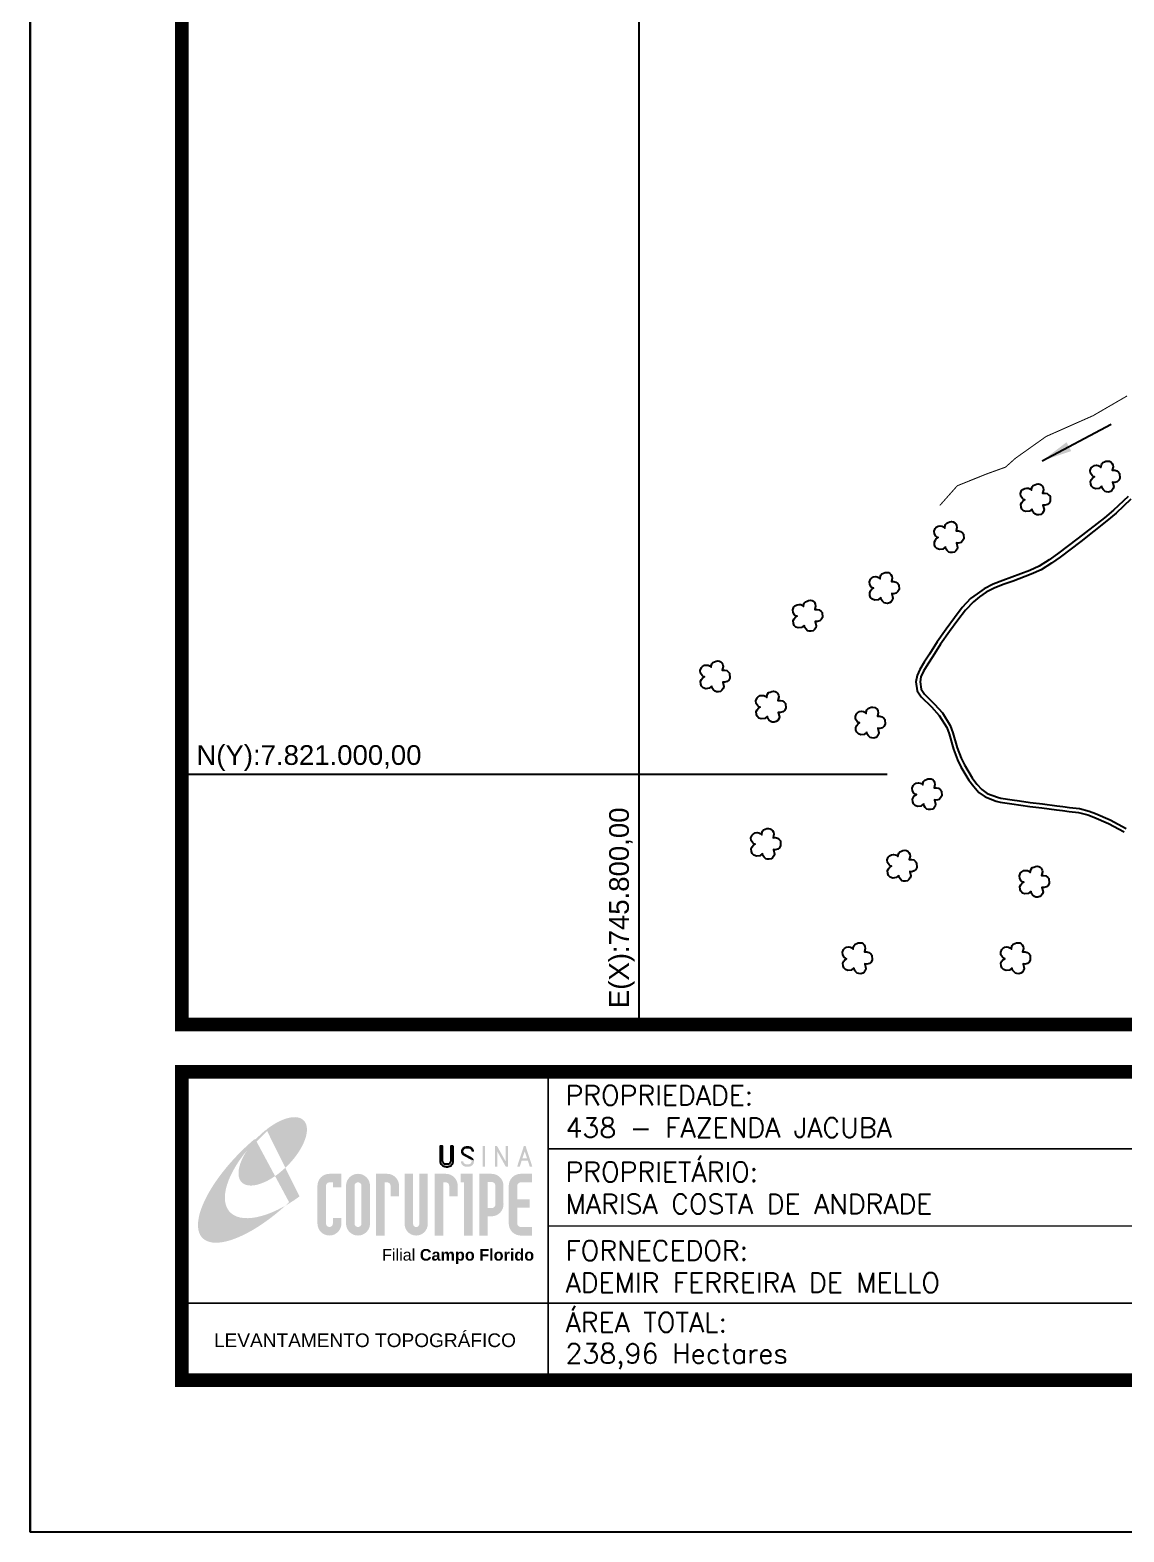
# Model space of a CAD drawing. Extents: x 745198 to 748348, y 7820251 to 7824706.
# Drawn here: x 745198 to 746280, y 7820251 to 7821736 of the extents above; entities that cross this region are included whole.
import ezdxf
from ezdxf.enums import TextEntityAlignment as Align

# ---------------------------------------------------------------- set-up
doc = ezdxf.new("R2010")
doc.units = 0
doc.header["$MEASUREMENT"] = 0
doc.linetypes.add('CONTINUO', pattern=[0])
doc.linetypes.add('LIN0', pattern=[0])
for name, color, linetype in [('0114000438', 1, 'Continuous'), ('0114000438045', 5, 'Continuous'), ('CORREGO', 174, 'Continuous'), ('MALHA', 8, 'Continuous'), ('MARGEM', 5, 'Continuous'), ('SIMBOLO ARVORE', 118, 'Continuous')]:
    doc.layers.add(name, color=color, linetype=linetype)
doc.layers.add('TEXTO_DIVERSOS', color=7, linetype='Continuous', lineweight=5)
doc.styles.add('ARIAL', font='arial.ttf')
doc.styles.add('SIMPLEX', font='simplex', dxfattribs={"height": 0.2})
doc.styles.get("Standard").update_dxf_attribs({"font": 'arial.ttf'})
doc.dimstyles.new('ISO-25', dxfattribs={"dimtxt": 2.5, "dimasz": 2.5, "dimexe": 1.25, "dimexo": 0.625, "dimtad": 1, "dimtxsty": 'Standard', "dimcen": 2.5, "dimadec": 0, "dimazin": 0, "dimtfac": 1, "dimtmove": 0, "dimatfit": 3, "dimfxl": 1, "dimarcsym": 0})

# ---------------------------------------------------------------- blocks, each defined once
blk = doc.blocks.new('A$C78F83FB3')
at = {"layer": 'MARGEM'}
h = blk.add_hatch(color=20, dxfattribs=at)
edge = h.paths.add_edge_path()
edge.add_ellipse((19.49, 23.77), major_axis=(-6.68, -6.67), ratio=0.469426, start_angle=292.7328, end_angle=601.2579)
edge.add_ellipse((22.83, 22.05), major_axis=(12.64, 11.29), ratio=0.457614, start_angle=79.9069, end_angle=107.9139)
edge = h.paths.add_edge_path()
edge.add_ellipse((18.28, 18.7), major_axis=(13.95, 13.59), ratio=0.386848, start_angle=63.9612, end_angle=264.5993)
edge.add_ellipse((22.83, 22.05), major_axis=(12.64, 11.29), ratio=0.457614, start_angle=107.9139, end_angle=245.1182, ccw=False)
edge.add_ellipse((19.49, 23.77), major_axis=(-6.68, -6.67), ratio=0.469426, start_angle=241.2579, end_angle=292.7328, ccw=False)
for color, points in [(20, [(15.46, 26.12), (14.17, 24.81), (14.06, 24.24), (14.39, 23.97), (14.67, 24.54), (19.47, 29.32), (18.48, 28.66), (17.31, 27.78)]), (7, [(58.42, 24.9), (57.9, 24.9), (57.9, 21.73, -0.414214), (57.15, 20.98), (56.84, 20.98, -0.414214), (56.09, 21.73), (56.09, 24.9), (55.57, 24.9), (55.57, 21.73, 0.414214), (56.84, 20.46), (57.15, 20.46, 0.414214), (58.42, 21.73)]), (7, [(61.7, 24.9), (61.23, 24.9, 0.396318), (60.04, 23.78), (60.04, 23.72, 0.151912), (60.39, 22.97), (60.46, 22.92), (62.18, 22), (62.85, 21.83, 0.12407), (62.51, 22.42), (60.75, 23.36, -0.13192), (60.56, 23.77, -0.385578), (61.23, 24.37), (61.7, 24.37, -0.414214), (62.37, 23.7), (62.89, 23.7, 0.414214)]), (7, [(62.37, 23.7), (62.89, 23.7, 0.414214), (61.7, 24.9), (61.23, 24.9, 0.396318), (60.04, 23.78), (60.04, 23.72, 0.151912), (60.39, 22.97), (60.46, 22.92), (62.18, 22), (62.18, 22, -0.131921), (62.37, 21.59, -0.385578), (61.7, 20.98), (61.23, 20.98, -0.414214), (60.56, 21.65), (60.04, 21.65, 0.414214), (61.23, 20.46), (61.7, 20.46, 0.402546), (62.89, 21.61, 0.165292), (62.51, 22.42), (60.75, 23.36, -0.13192), (60.56, 23.77, -0.385578), (61.23, 24.37), (61.7, 24.37, -0.414214)]), (7, [(30.97, 12.46), (29.13, 12.46), (29.13, 8.21, 1), (34.29, 8.21), (34.29, 9.41), (32.45, 9.41), (32.45, 8.21, -1), (30.97, 8.21)])]:
    blk.add_hatch(color=color, dxfattribs=at).paths.add_polyline_path(points)
h = blk.add_hatch(color=7, dxfattribs=at)
h.paths.add_polyline_path([(65.24, 24.9), (64.72, 24.9), (64.72, 20.46), (65.24, 20.46)])
h.paths.add_polyline_path([(67.38, 20.46), (67.9, 20.46), (67.9, 23.74), (69.74, 20.46), (70.23, 20.46), (70.23, 24.9), (69.71, 24.9), (69.71, 21.58), (67.85, 24.9), (67.38, 24.9)])
h.paths.add_polyline_path([(72.17, 20.46), (72.72, 20.46), (73.14, 21.73), (74.49, 21.73), (74.9, 20.46), (75.45, 20.46), (74, 24.9), (73.62, 24.9)])
h.paths.add_polyline_path([(73.81, 23.8), (74.32, 22.25), (73.31, 22.25)], flags=16)
h = blk.add_hatch(color=7, dxfattribs=at)
h.paths.add_polyline_path([(31.71, 18.93, 0.414214), (29.13, 16.35), (29.13, 12.46), (30.97, 12.46), (30.97, 16.35, -0.414214), (31.71, 17.09), (32.45, 17.09), (32.45, 16.02), (34.29, 16.02), (34.29, 18.93)])
h.paths.add_polyline_path([(44.15, 17.09, -0.414214), (44.89, 16.35), (44.89, 14.1), (46.72, 14.1), (46.72, 16.17, 0.433937), (44.15, 18.93), (41.77, 18.93), (41.77, 12.46), (43.61, 12.46), (43.61, 17.09)])
h.paths.add_polyline_path([(43.61, 12.46), (41.77, 12.46), (41.77, 5.62), (43.61, 5.62)])
h.paths.add_polyline_path([(47.92, 12.46), (49.75, 12.46), (49.75, 18.93), (47.92, 18.93)])
h.paths.add_polyline_path([(52.91, 18.93), (51.08, 18.93), (51.08, 12.46), (52.91, 12.46)])
h.paths.add_polyline_path([(51.08, 8.12, -1), (49.75, 8.12), (49.75, 12.46), (47.92, 12.46), (47.92, 8.12, 1), (52.91, 8.12), (52.91, 12.46), (51.08, 12.46)])
h.paths.add_polyline_path([(54.41, 12.46), (56.25, 12.46), (56.25, 17.09), (56.79, 17.09, -0.414214), (57.53, 16.35), (57.53, 14.1), (59.36, 14.1), (59.36, 16.17, 0.433937), (56.79, 18.93), (54.41, 18.93)])
h.paths.add_polyline_path([(56.25, 12.46), (54.41, 12.46), (54.41, 5.62), (56.25, 5.62)])
h.paths.add_polyline_path([(60.73, 12.46), (62.58, 12.46), (62.58, 18.93), (60.02, 18.93), (60.02, 17.08), (60.73, 17.08)])
h.paths.add_polyline_path([(62.58, 12.46), (60.73, 12.46), (60.73, 5.62), (62.58, 5.62)])
h.paths.add_polyline_path([(64.06, 12.46), (65.82, 12.46), (65.82, 17.17), (66.66, 17.17, -0.450417), (67.48, 16.25), (67.48, 12.46), (69.24, 12.46, 0.002307), (69.24, 12.48, 0.005282), (69.23, 12.54, -0.000938), (69.23, 12.53), (69.23, 16.17, 0.433937), (66.66, 18.93), (64.06, 18.93)])
h.paths.add_polyline_path([(64.06, 5.62), (65.82, 5.62), (65.82, 9.77), (66.66, 9.77, 0.426056), (69.24, 12.46), (67.48, 12.46), (67.48, 12.45, -0.450417), (66.66, 11.53), (65.82, 11.53), (65.82, 12.46), (64.06, 12.46)])
h.paths.add_polyline_path([(70.37, 12.46), (74.87, 12.46), (74.87, 13.44), (72.21, 13.44), (72.21, 16.35, -0.414214), (72.95, 17.09), (75.38, 17.09), (75.38, 18.93), (72.95, 18.93, 0.414214), (70.37, 16.35)])
h.paths.add_polyline_path([(72.21, 11.62), (74.87, 11.62), (74.87, 12.46), (70.37, 12.46), (70.37, 8.21, 0.414214), (72.95, 5.62), (75.38, 5.62), (75.38, 7.47), (72.95, 7.47, -0.414214), (72.21, 8.21)])
h = blk.add_hatch(color=7, dxfattribs=at)
h.paths.add_polyline_path([(35.29, 16.35), (35.29, 8.21, 1), (40.46, 8.21, 0.016978), (40.45, 8.38), (40.45, 16.17, 0.433937), (37.88, 18.93), (37.87, 18.93, 0.41391)])
h.paths.add_polyline_path([(38.62, 16.35), (38.62, 8.21, -1), (37.13, 8.21), (37.13, 16.35, -1)], flags=16)
at = {"layer": 'MARGEM', "color": 7}
blk.add_lwpolyline([(58.42, 24.9), (57.9, 24.9), (57.9, 21.73, -0.414214), (57.15, 20.98), (56.84, 20.98, -0.414214), (56.09, 21.73), (56.09, 24.9), (55.57, 24.9), (55.57, 21.73, 0.414214), (56.84, 20.46), (57.15, 20.46, 0.414214), (58.42, 21.73), (58.42, 24.9)], format="xyb", close=True, dxfattribs=at)
at = {"layer": 'MARGEM', "color": 252, "insert": (43.05, 2.72), "char_height": 2.5, "width": 33.0271, "attachment_point": 1, "style": 'ARIAL'}
blk.add_mtext('Filial {\\fArial|b1|i0|c0|p34;Campo Florido}', dxfattribs=at)

msp = doc.modelspace()

# ---------------------------------------------------------------- linework, layer by layer
at = {"layer": '0114000438'}
msp.add_lwpolyline([(746283.9, 7821274.6), (746269.3, 7821260.9), (746260.4, 7821253.4), (746234.6, 7821233.2), (746214.2, 7821217.8), (746205.7, 7821211.9), (746196, 7821205.5), (746186.6, 7821201.3), (746169, 7821194.6), (746160, 7821191.4), (746150.4, 7821187.9), (746141.6, 7821183.3), (746134.5, 7821178.4), (746128.2, 7821173.5), (746119.9, 7821164.7), (746112.3, 7821154.6), (746104.1, 7821143.3), (746095.2, 7821130.8), (746087.4, 7821118.6), (746082.3, 7821110.8), (746078, 7821103.6), (746075.2, 7821097.5), (746074.1, 7821091.3), (746075.4, 7821082.4), (746079.3, 7821076.6), (746089.6, 7821066.4), (746097, 7821058.1), (746104.5, 7821046.2), (746106.9, 7821039.7), (746111.1, 7821024.7), (746115.1, 7821014.2), (746118.5, 7821007.4), (746126.4, 7820994.2), (746131.2, 7820987.7), (746136.4, 7820981.9), (746142.7, 7820977.5), (746153.4, 7820973.3), (746157.4, 7820972.4), (746168.8, 7820970.6), (746186.6, 7820968.1), (746198.7, 7820966.8), (746213, 7820964.8), (746218.9, 7820964.1), (746225.5, 7820963.2), (746235, 7820962.1), (746244.1, 7820959.7), (746250, 7820957.4), (746264.4, 7820951.2), (746279.9, 7820942.9)], dxfattribs=at)
at = {"layer": '0114000438045', "color": 5}
msp.add_lwpolyline([(746286.7, 7821271.7), (746272, 7821257.9), (746262.9, 7821250.3), (746237.1, 7821230), (746216.6, 7821214.6), (746208, 7821208.6), (746197.9, 7821202), (746188.1, 7821197.6), (746170.4, 7821190.8), (746161.4, 7821187.7), (746152, 7821184.2), (746143.7, 7821179.8), (746136.8, 7821175.2), (746130.9, 7821170.5), (746123, 7821162.1), (746115.6, 7821152.3), (746107.3, 7821140.9), (746098.5, 7821128.6), (746090.8, 7821116.4), (746085.7, 7821108.7), (746081.6, 7821101.8), (746079.1, 7821096.3), (746078.2, 7821091.3), (746079.2, 7821083.9), (746082.4, 7821079.1), (746087.2, 7821074.4), (746092.5, 7821069.1), (746100.2, 7821060.6), (746108.1, 7821048), (746110.7, 7821040.9), (746115, 7821026), (746118.7, 7821015.8), (746122, 7821009.3), (746129.7, 7820996.4), (746134.3, 7820990.2), (746139.1, 7820984.9), (746144.6, 7820981), (746154.6, 7820977.2), (746158.2, 7820976.4), (746169.4, 7820974.5), (746176.6, 7820973.5), (746187.1, 7820972.1), (746199.2, 7820970.7), (746213.5, 7820968.7), (746219.4, 7820968), (746226, 7820967.2), (746235.7, 7820966), (746245.4, 7820963.5), (746251.5, 7820961.1), (746266.2, 7820954.8), (746281.9, 7820946.4)], dxfattribs=at)
at = {"layer": 'CORREGO', "const_width": 1}
msp.add_lwpolyline([(746097.7, 7821265.6), (746115, 7821285.1), (746144.1, 7821296.8), (746162.7, 7821303.5), (746172.4, 7821312.2), (746202.8, 7821333.8), (746249.3, 7821354.4), (746282.9, 7821373.9)], dxfattribs=at)
at = {"layer": 'MALHA', "color": 8}
for points in [[(745800, 7822045.9), (745800, 7821259), (745800, 7820752.5)], [(745348.1, 7821000), (746045.7, 7821000)]]:
    msp.add_lwpolyline(points, dxfattribs=at)
at = {"layer": 'MARGEM', "color": 174, "linetype": 'LIN0'}
msp.add_line((745198.1, 7820250.9), (745198.1, 7824705.9), dxfattribs=at)
at = {"layer": 'MARGEM', "color": 174, "linetype": 'LIN0', "flags": 128}
msp.add_lwpolyline([(748348.1, 7820250.9), (748348.1, 7824705.9), (745198.1, 7824705.9), (745198.1, 7820250.9)], close=True, dxfattribs=at)
at = {"layer": 'MARGEM', "color": 174, "linetype": 'LIN0', "const_width": 13.6, "flags": 128}
for points in [[(748198.1, 7820752.5), (748198.1, 7824555.9), (745348.1, 7824555.9), (745348.1, 7820752.5)], [(745348.1, 7820705.8), (748198.1, 7820705.8), (748198.1, 7820400.9), (745348.1, 7820400.9)]]:
    msp.add_lwpolyline(points, close=True, dxfattribs=at)
at = {"layer": 'MARGEM', "color": 174, "linetype": 'LIN0', "flags": 128}
for points, const_width in [([(745710.5, 7820705.8), (745710.5, 7820400.9)], 1.51), ([(745710.5, 7820705.8), (745710.5, 7820403.7)], 1.5), ([(745710.5, 7820629.6), (746680.3, 7820629.6)], 1.51), ([(745710.5, 7820553.4), (746680.3, 7820553.4)], 1.51), ([(745348.1, 7820477.1), (746680.3, 7820477.1)], 1.51)]:
    msp.add_lwpolyline(points, dxfattribs=dict(at, const_width=const_width))
at = {"layer": 'SIMBOLO ARVORE', "linetype": 'CONTINUO'}
for points in [[(746257.8, 7821284.7, 0), (746255.1, 7821282.5, 0), (746251.8, 7821282.1, 0), (746249.4, 7821283, 0), (746247.7, 7821284.7, 0), (746247, 7821286.6, 0), (746246.8, 7821289.4, 0), (746247.7, 7821291.2, 0), (746248.7, 7821292.5, 0), (746250.6, 7821293.8, 0), (746249.4, 7821294.2, 0), (746248.2, 7821295.2, 0), (746246.7, 7821297.5, 0), (746246.5, 7821300.1, 0), (746247.5, 7821302.9, 0), (746248.6, 7821303.9, 0), (746250.6, 7821305.1, 0), (746252.6, 7821305.4, 0), (746254.3, 7821305.2, 0), (746255.6, 7821304.6, 0), (746257, 7821303.3, 0), (746257.5, 7821305.7, 0), (746257.8, 7821306.7, 0), (746258.9, 7821308.1, 0), (746260.5, 7821308.7, 0), (746262, 7821309.4, 0), (746263.8, 7821309.5, 0), (746265.5, 7821309.3, 0), (746266.8, 7821308.6, 0), (746267.8, 7821307.5, 0), (746268.7, 7821305.8, 0), (746269, 7821303.8, 0), (746268.2, 7821300.4, 0), (746270.6, 7821300.4, 0), (746272.6, 7821300, 0), (746274.5, 7821298.5, 0), (746275.5, 7821297.3, 0), (746275.8, 7821292.6, 0), (746274.6, 7821290.5, 0), (746273.1, 7821289.1, 0), (746270.7, 7821288.4, 0), (746268.6, 7821288.6, 0), (746269.7, 7821284.2, 0), (746269.2, 7821282.3, 0), (746267.9, 7821280.5, 0), (746266.5, 7821279.4, 0), (746264.5, 7821278.9, 0), (746262.5, 7821279, 0), (746261.1, 7821279.5, 0), (746259.4, 7821281.1, 0), (746258.2, 7821282.6, 0), (746257.8, 7821284.9, 0)], [(746188.9, 7821262.1, 0), (746186.3, 7821259.9, 0), (746182.9, 7821259.5, 0), (746180.5, 7821260.4, 0), (746178.8, 7821262.1, 0), (746178.1, 7821264, 0), (746177.9, 7821266.8, 0), (746178.8, 7821268.6, 0), (746179.8, 7821269.9, 0), (746181.7, 7821271.2, 0), (746180.5, 7821271.6, 0), (746179.3, 7821272.6, 0), (746177.9, 7821274.9, 0), (746177.6, 7821277.5, 0), (746178.6, 7821280.3, 0), (746179.7, 7821281.3, 0), (746181.7, 7821282.5, 0), (746183.8, 7821282.8, 0), (746185.4, 7821282.6, 0), (746186.7, 7821282, 0), (746188.2, 7821280.7, 0), (746188.6, 7821283.1, 0), (746189, 7821284.1, 0), (746190, 7821285.5, 0), (746191.6, 7821286.1, 0), (746193.2, 7821286.7, 0), (746194.9, 7821286.9, 0), (746196.6, 7821286.7, 0), (746197.9, 7821286, 0), (746198.9, 7821284.9, 0), (746199.8, 7821283.1, 0), (746200.2, 7821281.2, 0), (746199.4, 7821277.8, 0), (746201.8, 7821277.8, 0), (746203.8, 7821277.4, 0), (746205.6, 7821275.9, 0), (746206.7, 7821274.7, 0), (746206.9, 7821270, 0), (746205.8, 7821267.9, 0), (746204.3, 7821266.5, 0), (746201.8, 7821265.8, 0), (746199.7, 7821266, 0), (746200.8, 7821261.6, 0), (746200.3, 7821259.7, 0), (746199.1, 7821257.9, 0), (746197.7, 7821256.8, 0), (746195.7, 7821256.3, 0), (746193.7, 7821256.4, 0), (746192.2, 7821256.9, 0), (746190.5, 7821258.5, 0), (746189.3, 7821260, 0), (746189, 7821262.3, 0)], [(746103.3, 7821224.7, 0), (746100.7, 7821222.5, 0), (746097.3, 7821222.1, 0), (746094.9, 7821223.1, 0), (746093.2, 7821224.7, 0), (746092.5, 7821226.6, 0), (746092.4, 7821229.5, 0), (746093.3, 7821231.2, 0), (746094.2, 7821232.6, 0), (746096.2, 7821233.9, 0), (746094.9, 7821234.3, 0), (746093.7, 7821235.3, 0), (746092.3, 7821237.5, 0), (746092, 7821240.2, 0), (746093.1, 7821243, 0), (746094.2, 7821244, 0), (746096.1, 7821245.2, 0), (746098.2, 7821245.5, 0), (746099.9, 7821245.2, 0), (746101.2, 7821244.6, 0), (746102.6, 7821243.3, 0), (746103, 7821245.8, 0), (746103.4, 7821246.8, 0), (746104.5, 7821248.1, 0), (746106.1, 7821248.7, 0), (746107.6, 7821249.4, 0), (746109.4, 7821249.6, 0), (746111, 7821249.3, 0), (746112.4, 7821248.6, 0), (746113.4, 7821247.5, 0), (746114.2, 7821245.8, 0), (746114.6, 7821243.9, 0), (746113.8, 7821240.4, 0), (746116.2, 7821240.5, 0), (746118.2, 7821240, 0), (746120.1, 7821238.5, 0), (746121.1, 7821237.3, 0), (746121.4, 7821232.6, 0), (746120.2, 7821230.5, 0), (746118.7, 7821229.1, 0), (746116.3, 7821228.5, 0), (746114.1, 7821228.6, 0), (746115.3, 7821224.2, 0), (746114.8, 7821222.4, 0), (746113.5, 7821220.6, 0), (746112.1, 7821219.5, 0), (746110.1, 7821219, 0), (746108.1, 7821219.1, 0), (746106.6, 7821219.5, 0), (746104.9, 7821221.2, 0), (746103.8, 7821222.7, 0), (746103.4, 7821225, 0)], [(746039.4, 7821174.6, 0), (746036.8, 7821172.4, 0), (746033.4, 7821172, 0), (746031, 7821172.9, 0), (746029.3, 7821174.6, 0), (746028.6, 7821176.5, 0), (746028.4, 7821179.3, 0), (746029.3, 7821181.1, 0), (746030.3, 7821182.4, 0), (746032.2, 7821183.7, 0), (746031, 7821184.1, 0), (746029.8, 7821185.1, 0), (746028.4, 7821187.4, 0), (746028.1, 7821190.1, 0), (746029.1, 7821192.8, 0), (746030.2, 7821193.8, 0), (746032.2, 7821195, 0), (746034.3, 7821195.3, 0), (746035.9, 7821195.1, 0), (746037.2, 7821194.5, 0), (746038.7, 7821193.2, 0), (746039.1, 7821195.6, 0), (746039.5, 7821196.6, 0), (746040.5, 7821198, 0), (746042.1, 7821198.6, 0), (746043.7, 7821199.3, 0), (746045.4, 7821199.4, 0), (746047.1, 7821199.2, 0), (746048.4, 7821198.5, 0), (746049.4, 7821197.4, 0), (746050.3, 7821195.7, 0), (746050.7, 7821193.7, 0), (746049.9, 7821190.3, 0), (746052.3, 7821190.4, 0), (746054.2, 7821189.9, 0), (746056.1, 7821188.4, 0), (746057.2, 7821187.2, 0), (746057.4, 7821182.5, 0), (746056.3, 7821180.4, 0), (746054.7, 7821179, 0), (746052.3, 7821178.3, 0), (746050.2, 7821178.5, 0), (746051.3, 7821174.1, 0), (746050.8, 7821172.2, 0), (746049.5, 7821170.4, 0), (746048.1, 7821169.3, 0), (746046.1, 7821168.8, 0), (746044.2, 7821168.9, 0), (746042.7, 7821169.4, 0), (746041, 7821171, 0), (746039.8, 7821172.5, 0), (746039.5, 7821174.8, 0)], [(745963.7, 7821147.1, 0), (745961, 7821144.9, 0), (745957.7, 7821144.5, 0), (745955.3, 7821145.4, 0), (745953.6, 7821147.1, 0), (745952.9, 7821149, 0), (745952.7, 7821151.8, 0), (745953.6, 7821153.6, 0), (745954.6, 7821154.9, 0), (745956.5, 7821156.2, 0), (745955.3, 7821156.6, 0), (745954.1, 7821157.6, 0), (745952.6, 7821159.8, 0), (745952.4, 7821162.5, 0), (745953.4, 7821165.3, 0), (745954.5, 7821166.3, 0), (745956.5, 7821167.5, 0), (745958.5, 7821167.8, 0), (745960.2, 7821167.6, 0), (745961.5, 7821167, 0), (745962.9, 7821165.7, 0), (745963.4, 7821168.1, 0), (745963.7, 7821169.1, 0), (745964.8, 7821170.5, 0), (745966.4, 7821171, 0), (745967.9, 7821171.7, 0), (745969.7, 7821171.9, 0), (745971.4, 7821171.7, 0), (745972.7, 7821170.9, 0), (745973.7, 7821169.9, 0), (745974.6, 7821168.1, 0), (745974.9, 7821166.2, 0), (745974.1, 7821162.8, 0), (745976.5, 7821162.8, 0), (745978.5, 7821162.3, 0), (745980.4, 7821160.9, 0), (745981.4, 7821159.7, 0), (745981.7, 7821155, 0), (745980.5, 7821152.9, 0), (745979, 7821151.4, 0), (745976.6, 7821150.8, 0), (745974.5, 7821151, 0), (745975.6, 7821146.6, 0), (745975.1, 7821144.7, 0), (745973.8, 7821142.9, 0), (745972.4, 7821141.8, 0), (745970.4, 7821141.3, 0), (745968.4, 7821141.4, 0), (745967, 7821141.8, 0), (745965.3, 7821143.5, 0), (745964.1, 7821145, 0), (745963.7, 7821147.3, 0)], [(745872.2, 7821087.1, 0), (745869.5, 7821084.9, 0), (745866.2, 7821084.5, 0), (745863.8, 7821085.4, 0), (745862.1, 7821087.1, 0), (745861.4, 7821089, 0), (745861.2, 7821091.8, 0), (745862.1, 7821093.6, 0), (745863.1, 7821094.9, 0), (745865, 7821096.2, 0), (745863.8, 7821096.6, 0), (745862.6, 7821097.6, 0), (745861.2, 7821099.9, 0), (745860.9, 7821102.6, 0), (745861.9, 7821105.4, 0), (745863, 7821106.4, 0), (745865, 7821107.6, 0), (745867.1, 7821107.8, 0), (745868.7, 7821107.6, 0), (745870, 7821107, 0), (745871.5, 7821105.7, 0), (745871.9, 7821108.2, 0), (745872.2, 7821109.1, 0), (745873.3, 7821110.5, 0), (745874.9, 7821111.1, 0), (745876.5, 7821111.8, 0), (745878.2, 7821111.9, 0), (745879.9, 7821111.7, 0), (745881.2, 7821111, 0), (745882.2, 7821109.9, 0), (745883.1, 7821108.2, 0), (745883.4, 7821106.3, 0), (745882.6, 7821102.8, 0), (745885, 7821102.9, 0), (745887, 7821102.4, 0), (745888.9, 7821100.9, 0), (745889.9, 7821099.7, 0), (745890.2, 7821095, 0), (745889.1, 7821092.9, 0), (745887.5, 7821091.5, 0), (745885.1, 7821090.8, 0), (745883, 7821091, 0), (745884.1, 7821086.6, 0), (745883.6, 7821084.7, 0), (745882.3, 7821082.9, 0), (745880.9, 7821081.8, 0), (745878.9, 7821081.3, 0), (745877, 7821081.5, 0), (745875.5, 7821081.9, 0), (745873.8, 7821083.5, 0), (745872.6, 7821085.1, 0), (745872.3, 7821087.3, 0)], [(745927.2, 7821057.2, 0), (745924.6, 7821055, 0), (745921.2, 7821054.6, 0), (745918.8, 7821055.5, 0), (745917.1, 7821057.2, 0), (745916.4, 7821059.1, 0), (745916.2, 7821061.9, 0), (745917.2, 7821063.7, 0), (745918.1, 7821065, 0), (745920.1, 7821066.3, 0), (745918.8, 7821066.7, 0), (745917.6, 7821067.7, 0), (745916.2, 7821070, 0), (745915.9, 7821072.6, 0), (745917, 7821075.4, 0), (745918, 7821076.4, 0), (745920, 7821077.6, 0), (745922.1, 7821077.9, 0), (745923.7, 7821077.7, 0), (745925, 7821077.1, 0), (745926.5, 7821075.8, 0), (745926.9, 7821078.2, 0), (745927.3, 7821079.2, 0), (745928.4, 7821080.6, 0), (745929.9, 7821081.2, 0), (745931.5, 7821081.8, 0), (745933.3, 7821082, 0), (745934.9, 7821081.8, 0), (745936.3, 7821081.1, 0), (745937.3, 7821080, 0), (745938.1, 7821078.2, 0), (745938.5, 7821076.3, 0), (745937.7, 7821072.9, 0), (745940.1, 7821072.9, 0), (745942.1, 7821072.5, 0), (745943.9, 7821071, 0), (745945, 7821069.8, 0), (745945.3, 7821065.1, 0), (745944.1, 7821063, 0), (745942.6, 7821061.6, 0), (745940.1, 7821060.9, 0), (745938, 7821061.1, 0), (745939.2, 7821056.7, 0), (745938.6, 7821054.8, 0), (745937.4, 7821053, 0), (745936, 7821051.9, 0), (745934, 7821051.4, 0), (745932, 7821051.5, 0), (745930.5, 7821052, 0), (745928.8, 7821053.6, 0), (745927.7, 7821055.1, 0), (745927.3, 7821057.4, 0)], [(746025.6, 7821041.5, 0), (746022.9, 7821039.2, 0), (746019.6, 7821038.8, 0), (746017.2, 7821039.8, 0), (746015.5, 7821041.4, 0), (746014.8, 7821043.4, 0), (746014.6, 7821046.2, 0), (746015.5, 7821048, 0), (746016.5, 7821049.3, 0), (746018.4, 7821050.6, 0), (746017.2, 7821051, 0), (746016, 7821052, 0), (746014.5, 7821054.2, 0), (746014.3, 7821056.9, 0), (746015.3, 7821059.7, 0), (746016.4, 7821060.7, 0), (746018.4, 7821061.9, 0), (746020.4, 7821062.2, 0), (746022.1, 7821061.9, 0), (746023.4, 7821061.3, 0), (746024.8, 7821060.1, 0), (746025.3, 7821062.5, 0), (746025.6, 7821063.5, 0), (746026.7, 7821064.8, 0), (746028.3, 7821065.4, 0), (746029.9, 7821066.1, 0), (746031.6, 7821066.3, 0), (746033.3, 7821066, 0), (746034.6, 7821065.3, 0), (746035.6, 7821064.2, 0), (746036.5, 7821062.5, 0), (746036.8, 7821060.6, 0), (746036, 7821057.2, 0), (746038.4, 7821057.2, 0), (746040.4, 7821056.7, 0), (746042.3, 7821055.2, 0), (746043.3, 7821054.1, 0), (746043.6, 7821049.3, 0), (746042.5, 7821047.2, 0), (746040.9, 7821045.8, 0), (746038.5, 7821045.2, 0), (746036.4, 7821045.4, 0), (746037.5, 7821041, 0), (746037, 7821039.1, 0), (746035.7, 7821037.3, 0), (746034.3, 7821036.2, 0), (746032.3, 7821035.7, 0), (746030.4, 7821035.8, 0), (746028.9, 7821036.2, 0), (746027.2, 7821037.9, 0), (746026, 7821039.4, 0), (746025.7, 7821041.7, 0)], [(746081.7, 7820970.7, 0), (746079, 7820968.5, 0), (746075.7, 7820968.1, 0), (746073.3, 7820969, 0), (746071.6, 7820970.7, 0), (746070.9, 7820972.6, 0), (746070.7, 7820975.4, 0), (746071.6, 7820977.2, 0), (746072.5, 7820978.5, 0), (746074.5, 7820979.8, 0), (746073.3, 7820980.2, 0), (746072, 7820981.2, 0), (746070.6, 7820983.5, 0), (746070.4, 7820986.1, 0), (746071.4, 7820988.9, 0), (746072.5, 7820989.9, 0), (746074.4, 7820991.1, 0), (746076.5, 7820991.4, 0), (746078.2, 7820991.2, 0), (746079.5, 7820990.6, 0), (746080.9, 7820989.3, 0), (746081.3, 7820991.7, 0), (746081.7, 7820992.7, 0), (746082.8, 7820994.1, 0), (746084.4, 7820994.6, 0), (746085.9, 7820995.3, 0), (746087.7, 7820995.5, 0), (746089.3, 7820995.3, 0), (746090.7, 7820994.6, 0), (746091.7, 7820993.5, 0), (746092.6, 7820991.7, 0), (746092.9, 7820989.8, 0), (746092.1, 7820986.4, 0), (746094.5, 7820986.4, 0), (746096.5, 7820986, 0), (746098.4, 7820984.5, 0), (746099.4, 7820983.3, 0), (746099.7, 7820978.6, 0), (746098.5, 7820976.5, 0), (746097, 7820975, 0), (746094.6, 7820974.4, 0), (746092.5, 7820974.6, 0), (746093.6, 7820970.2, 0), (746093.1, 7820968.3, 0), (746091.8, 7820966.5, 0), (746090.4, 7820965.4, 0), (746088.4, 7820964.9, 0), (746086.4, 7820965, 0), (746084.9, 7820965.4, 0), (746083.2, 7820967.1, 0), (746082.1, 7820968.6, 0), (746081.7, 7820970.9, 0)], [(745922.3, 7820921.5, 0), (745919.7, 7820919.3, 0), (745916.3, 7820918.9, 0), (745913.9, 7820919.8, 0), (745912.2, 7820921.5, 0), (745911.5, 7820923.4, 0), (745911.3, 7820926.3, 0), (745912.2, 7820928, 0), (745913.2, 7820929.4, 0), (745915.1, 7820930.7, 0), (745913.9, 7820931.1, 0), (745912.7, 7820932.1, 0), (745911.3, 7820934.3, 0), (745911, 7820937, 0), (745912, 7820939.8, 0), (745913.1, 7820940.8, 0), (745915.1, 7820942, 0), (745917.2, 7820942.3, 0), (745918.8, 7820942, 0), (745920.1, 7820941.4, 0), (745921.6, 7820940.1, 0), (745922, 7820942.6, 0), (745922.4, 7820943.6, 0), (745923.4, 7820944.9, 0), (745925, 7820945.5, 0), (745926.6, 7820946.2, 0), (745928.3, 7820946.3, 0), (745930, 7820946.1, 0), (745931.3, 7820945.4, 0), (745932.3, 7820944.3, 0), (745933.2, 7820942.6, 0), (745933.6, 7820940.7, 0), (745932.8, 7820937.2, 0), (745935.2, 7820937.3, 0), (745937.1, 7820936.8, 0), (745939, 7820935.3, 0), (745940.1, 7820934.1, 0), (745940.3, 7820929.4, 0), (745939.2, 7820927.3, 0), (745937.6, 7820925.9, 0), (745935.2, 7820925.3, 0), (745933.1, 7820925.4, 0), (745934.2, 7820921, 0), (745933.7, 7820919.2, 0), (745932.4, 7820917.4, 0), (745931, 7820916.2, 0), (745929.1, 7820915.8, 0), (745927.1, 7820915.9, 0), (745925.6, 7820916.3, 0), (745923.9, 7820918, 0), (745922.7, 7820919.5, 0), (745922.4, 7820921.8, 0)], [(746057.1, 7820899.9, 0), (746054.4, 7820897.7, 0), (746051.1, 7820897.3, 0), (746048.7, 7820898.2, 0), (746047, 7820899.9, 0), (746046.3, 7820901.8, 0), (746046.1, 7820904.6, 0), (746047, 7820906.4, 0), (746048, 7820907.7, 0), (746049.9, 7820909, 0), (746048.7, 7820909.4, 0), (746047.5, 7820910.4, 0), (746046, 7820912.7, 0), (746045.8, 7820915.4, 0), (746046.8, 7820918.1, 0), (746047.9, 7820919.1, 0), (746049.8, 7820920.3, 0), (746051.9, 7820920.6, 0), (746053.6, 7820920.4, 0), (746054.9, 7820919.8, 0), (746056.3, 7820918.5, 0), (746056.7, 7820921, 0), (746057.1, 7820921.9, 0), (746058.2, 7820923.3, 0), (746059.8, 7820923.9, 0), (746061.3, 7820924.6, 0), (746063.1, 7820924.7, 0), (746064.7, 7820924.5, 0), (746066.1, 7820923.8, 0), (746067.1, 7820922.7, 0), (746068, 7820921, 0), (746068.3, 7820919, 0), (746067.5, 7820915.6, 0), (746069.9, 7820915.7, 0), (746071.9, 7820915.2, 0), (746073.8, 7820913.7, 0), (746074.8, 7820912.5, 0), (746075.1, 7820907.8, 0), (746073.9, 7820905.7, 0), (746072.4, 7820904.3, 0), (746070, 7820903.6, 0), (746067.9, 7820903.8, 0), (746069, 7820899.4, 0), (746068.5, 7820897.5, 0), (746067.2, 7820895.7, 0), (746065.8, 7820894.6, 0), (746063.8, 7820894.1, 0), (746061.8, 7820894.3, 0), (746060.3, 7820894.7, 0), (746058.7, 7820896.3, 0), (746057.5, 7820897.8, 0), (746057.1, 7820900.1, 0)], [(746187.9, 7820884.2, 0), (746185.2, 7820882, 0), (746181.9, 7820881.6, 0), (746179.5, 7820882.5, 0), (746177.8, 7820884.2, 0), (746177.1, 7820886.1, 0), (746176.9, 7820888.9, 0), (746177.8, 7820890.7, 0), (746178.8, 7820892, 0), (746180.7, 7820893.3, 0), (746179.5, 7820893.7, 0), (746178.3, 7820894.7, 0), (746176.8, 7820897, 0), (746176.6, 7820899.6, 0), (746177.6, 7820902.4, 0), (746178.7, 7820903.4, 0), (746180.7, 7820904.6, 0), (746182.7, 7820904.9, 0), (746184.4, 7820904.7, 0), (746185.7, 7820904.1, 0), (746187.1, 7820902.8, 0), (746187.6, 7820905.2, 0), (746187.9, 7820906.2, 0), (746189, 7820907.6, 0), (746190.6, 7820908.1, 0), (746192.2, 7820908.8, 0), (746193.9, 7820909, 0), (746195.6, 7820908.8, 0), (746196.9, 7820908, 0), (746197.9, 7820907, 0), (746198.8, 7820905.2, 0), (746199.1, 7820903.3, 0), (746198.3, 7820899.9, 0), (746200.7, 7820899.9, 0), (746202.7, 7820899.4, 0), (746204.6, 7820898, 0), (746205.6, 7820896.8, 0), (746205.9, 7820892.1, 0), (746204.8, 7820890, 0), (746203.2, 7820888.5, 0), (746200.8, 7820887.9, 0), (746198.7, 7820888.1, 0), (746199.8, 7820883.7, 0), (746199.3, 7820881.8, 0), (746198, 7820880, 0), (746196.6, 7820878.9, 0), (746194.6, 7820878.4, 0), (746192.7, 7820878.5, 0), (746191.2, 7820878.9, 0), (746189.5, 7820880.6, 0), (746188.3, 7820882.1, 0), (746188, 7820884.4, 0)], [(746012.8, 7820808.5, 0), (746010.2, 7820806.3, 0), (746006.8, 7820805.9, 0), (746004.4, 7820806.8, 0), (746002.7, 7820808.5, 0), (746002, 7820810.4, 0), (746001.8, 7820813.2, 0), (746002.7, 7820815, 0), (746003.7, 7820816.3, 0), (746005.6, 7820817.6, 0), (746004.4, 7820818, 0), (746003.2, 7820819, 0), (746001.8, 7820821.3, 0), (746001.5, 7820823.9, 0), (746002.5, 7820826.7, 0), (746003.6, 7820827.7, 0), (746005.6, 7820828.9, 0), (746007.7, 7820829.2, 0), (746009.3, 7820829, 0), (746010.6, 7820828.4, 0), (746012.1, 7820827.1, 0), (746012.5, 7820829.5, 0), (746012.9, 7820830.5, 0), (746013.9, 7820831.9, 0), (746015.5, 7820832.5, 0), (746017.1, 7820833.1, 0), (746018.8, 7820833.3, 0), (746020.5, 7820833.1, 0), (746021.8, 7820832.4, 0), (746022.8, 7820831.3, 0), (746023.7, 7820829.5, 0), (746024, 7820827.6, 0), (746023.3, 7820824.2, 0), (746025.7, 7820824.2, 0), (746027.6, 7820823.8, 0), (746029.5, 7820822.3, 0), (746030.5, 7820821.1, 0), (746030.8, 7820816.4, 0), (746029.7, 7820814.3, 0), (746028.1, 7820812.9, 0), (746025.7, 7820812.2, 0), (746023.6, 7820812.4, 0), (746024.7, 7820808, 0), (746024.2, 7820806.1, 0), (746022.9, 7820804.3, 0), (746021.5, 7820803.2, 0), (746019.5, 7820802.7, 0), (746017.6, 7820802.8, 0), (746016.1, 7820803.3, 0), (746014.4, 7820804.9, 0), (746013.2, 7820806.4, 0), (746012.9, 7820808.7, 0)], [(746169.2, 7820808.5, 0), (746166.5, 7820806.3, 0), (746163.2, 7820805.9, 0), (746160.8, 7820806.8, 0), (746159.1, 7820808.5, 0), (746158.4, 7820810.4, 0), (746158.2, 7820813.2, 0), (746159.1, 7820815, 0), (746160.1, 7820816.3, 0), (746162, 7820817.6, 0), (746160.8, 7820818, 0), (746159.6, 7820819, 0), (746158.2, 7820821.3, 0), (746157.9, 7820823.9, 0), (746158.9, 7820826.7, 0), (746160, 7820827.7, 0), (746162, 7820828.9, 0), (746164.1, 7820829.2, 0), (746165.7, 7820829, 0), (746167, 7820828.4, 0), (746168.5, 7820827.1, 0), (746168.9, 7820829.5, 0), (746169.2, 7820830.5, 0), (746170.3, 7820831.9, 0), (746171.9, 7820832.5, 0), (746173.5, 7820833.1, 0), (746175.2, 7820833.3, 0), (746176.9, 7820833.1, 0), (746178.2, 7820832.4, 0), (746179.2, 7820831.3, 0), (746180.1, 7820829.5, 0), (746180.4, 7820827.6, 0), (746179.6, 7820824.2, 0), (746182, 7820824.2, 0), (746184, 7820823.8, 0), (746185.9, 7820822.3, 0), (746186.9, 7820821.1, 0), (746187.2, 7820816.4, 0), (746186.1, 7820814.3, 0), (746184.5, 7820812.9, 0), (746182.1, 7820812.2, 0), (746180, 7820812.4, 0), (746181.1, 7820808, 0), (746180.6, 7820806.1, 0), (746179.3, 7820804.3, 0), (746177.9, 7820803.2, 0), (746175.9, 7820802.7, 0), (746174, 7820802.8, 0), (746172.5, 7820803.3, 0), (746170.8, 7820804.9, 0), (746169.6, 7820806.4, 0), (746169.3, 7820808.7, 0)]]:
    msp.add_polyline3d(points, dxfattribs=at)

# ---------------------------------------------------------------- block references
at = {"layer": 'MARGEM', "linetype": 'ByBlock', "xscale": 4.587008144540712, "yscale": 4.587008144540712, "zscale": 4.587008144540712}
msp.add_blockref('A$C78F83FB3', (745348.7, 7820518.1), dxfattribs=at)

# ---------------------------------------------------------------- texts
at = {"layer": 'MALHA'}
msp.add_text('N(Y):7.821.000,00', height=19.5, dxfattribs=at).set_placement((745362.6, 7821003.3), align=Align.BOTTOM_LEFT)
msp.add_text('E(X):745.800,00', height=19.5, rotation=90, dxfattribs=at).set_placement((745796.1, 7820768.7), align=Align.BOTTOM_LEFT)
at = {"layer": 'MARGEM', "color": 7, "linetype": 'Continuous', "lineweight": 9, "style": 'SIMPLEX'}
for s, p in [('PROPRIEDADE:', (745727.6, 7820692.2)), ('PROPRIETÁRIO:', (745727.6, 7820616.6)), ('FORNECEDOR:', (745727.6, 7820538.8)), ('ÁREA TOTAL:', (745727.6, 7820467.8))]:
    msp.add_text(s, height=19.5, dxfattribs=at).set_placement(p, align=Align.TOP_LEFT)
at = {"layer": 'MARGEM', "color": 7, "linetype": 'Continuous', "style": 'SIMPLEX'}
for s, p in [('438 - FAZENDA JACUBA ', (745727.6, 7820660.3)), ('MARISA COSTA DE ANDRADE', (745727.6, 7820584.8)), ('ADEMIR FERREIRA DE MELLO', (745727.6, 7820507)), ('238,96 Hectares ', (745727.6, 7820437.1))]:
    msp.add_text(s, height=19.5, dxfattribs=at).set_placement(p, align=Align.TOP_LEFT)
at = {"layer": 'MARGEM', "color": 7, "linetype": 'ByBlock'}
msp.add_text('LEVANTAMENTO TOPOGRÁFICO', height=13.5, dxfattribs=at).set_placement((745529.3, 7820440.4), align=Align.MIDDLE_CENTER)

# ---------------------------------------------------------------- leaders
at = {"layer": 'TEXTO_DIVERSOS'}
msp.add_leader([(746198.8, 7821309.7), (746267.2, 7821345.9)], dimstyle='ISO-25', override={"dimasz": 30, "dimzin": 0}, dxfattribs=at)

doc.saveas('drawing.dxf')
